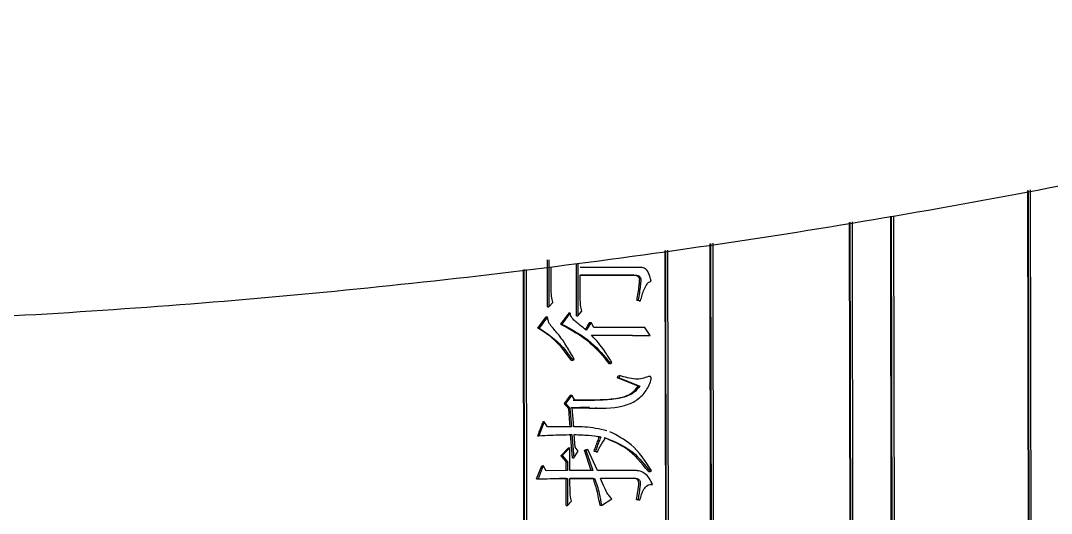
# Model space of a CAD drawing. Header units: millimetres. Extents: x 2312 to 3992, y 755 to 1943.
# Drawn here: x 2911.15 to 2931.24, y 958.76 to 968.36 of the extents above; entities that cross this region are included whole.
import ezdxf

# ---------------------------------------------------------------- set-up
doc = ezdxf.new("R2010")
doc.units = ezdxf.units.MM

msp = doc.modelspace()

# ---------------------------------------------------------------- linework, layer by layer
at = {"color": 7, "linetype": 'Continuous', "lineweight": 25}
for p, q in [((2930.772, 965.052), (2930.799, 948.771)), ((2930.819, 948.771), (2930.791, 965.056)), ((2930.86, 948.721), (2930.833, 965.064)), ((2928.101, 964.554), (2928.128, 948.718)), ((2928.118, 964.556), (2928.145, 948.718)), ((2928.161, 964.563), (2928.188, 948.768)), ((2927.3, 964.431), (2927.327, 948.717)), ((2927.344, 948.717), (2927.317, 964.434)), ((2927.387, 948.667), (2927.36, 964.441)), ((2924.581, 964.017), (2924.607, 948.664)), ((2924.596, 964.019), (2924.622, 948.664)), ((2924.639, 964.026), (2924.665, 948.715)), ((2923.707, 963.884), (2923.732, 948.763)), ((2923.747, 948.763), (2923.721, 963.886)), ((2923.79, 948.714), (2923.765, 963.892)), ((2921.419, 962.785), (2921.417, 963.705)), ((2921.444, 963.705), (2921.445, 962.785)), ((2921.492, 963.088), (2921.491, 963.569)), ((2921.984, 962.613), (2921.982, 963.621)), ((2922.009, 963.625), (2922.011, 962.613)), ((2923.222, 963.556), (2922.057, 963.554)), ((2920.944, 963.511), (2920.969, 948.71)), ((2920.957, 963.513), (2920.983, 948.71)), ((2921.001, 963.517), (2921.026, 948.76)), ((2923.099, 963.404), (2922.057, 963.403)), ((2922.057, 963.403), (2923.128, 963.404)), ((2922.058, 962.916), (2922.057, 963.403)), ((2923.101, 963.404), (2923.129, 963.404)), ((2921.419, 962.785), (2921.445, 962.785)), ((2921.445, 962.785), (2921.521, 962.872)), ((2923.203, 962.906), (2923.156, 962.917)), ((2923.185, 962.917), (2923.232, 962.906)), ((2923.203, 962.906), (2923.232, 962.906)), ((2921.231, 962.374), (2921.39, 962.59)), ((2921.417, 962.59), (2921.257, 962.374)), ((2921.39, 962.59), (2921.417, 962.59)), ((2921.86, 962.667), (2921.7, 962.45)), ((2921.833, 962.667), (2921.86, 962.667)), ((2921.984, 962.613), (2922.011, 962.613)), ((2922.011, 962.613), (2922.086, 962.7)), ((2921.257, 962.374), (2921.231, 962.374)), ((2921.674, 962.45), (2921.7, 962.45)), ((2922.266, 962.483), (2922.172, 962.332)), ((2922.322, 962.386), (2922.266, 962.483)), ((2923.317, 962.387), (2922.322, 962.386)), ((2923.421, 962.225), (2923.317, 962.387)), ((2923.421, 962.225), (2923.392, 962.225)), ((2921.882, 961.747), (2921.909, 961.747)), ((2921.909, 961.747), (2921.937, 961.769)), ((2922.615, 961.683), (2922.643, 961.683)), ((2922.643, 961.683), (2922.671, 961.705)), ((2922.784, 961.402), (2922.793, 961.445)), ((2923.187, 961.24), (2922.784, 961.402)), ((2922.793, 961.445), (2922.822, 961.446)), ((2922.822, 961.446), (2922.813, 961.402)), ((2922.813, 961.402), (2923.216, 961.241)), ((2923.187, 961.24), (2923.216, 961.241)), ((2921.891, 961.066), (2921.769, 960.904)), ((2921.948, 960.969), (2921.891, 961.066)), ((2921.769, 960.904), (2921.854, 960.806)), ((2921.854, 960.806), (2921.883, 960.449)), ((2922.238, 960.831), (2921.874, 960.817)), ((2921.93, 960.449), (2921.901, 960.817)), ((2922.352, 960.817), (2922.381, 960.817)), ((2921.355, 960.546), (2921.251, 960.276)), ((2921.421, 960.449), (2921.355, 960.546)), ((2921.883, 960.449), (2921.421, 960.449)), ((2921.225, 960.275), (2921.251, 960.276)), ((2921.904, 959.843), (2921.865, 960.298)), ((2921.893, 960.298), (2921.931, 959.844)), ((2921.959, 960.049), (2921.94, 960.298)), ((2922.43, 960.255), (2922.388, 960.26)), ((2922.43, 960.255), (2922.457, 960.255)), ((2921.678, 959.886), (2921.828, 960.038)), ((2921.855, 960.038), (2921.705, 959.887)), ((2921.856, 959.595), (2921.855, 960.038)), ((2921.931, 959.844), (2922.016, 959.974)), ((2922.016, 959.974), (2921.959, 960.049)), ((2922.139, 959.995), (2922.176, 960.006)), ((2922.271, 959.595), (2922.139, 959.995)), ((2922.139, 959.995), (2922.166, 959.995)), ((2922.204, 960.006), (2922.166, 959.995)), ((2922.166, 959.995), (2922.299, 959.595)), ((2922.393, 959.595), (2922.204, 960.006)), ((2922.364, 959.963), (2922.327, 959.974)), ((2922.327, 959.974), (2922.354, 959.974)), ((2922.354, 959.974), (2922.392, 959.963)), ((2922.364, 959.963), (2922.392, 959.963)), ((2921.782, 959.768), (2921.678, 959.886)), ((2921.705, 959.887), (2921.809, 959.768)), ((2921.782, 959.595), (2921.782, 959.768)), ((2921.809, 959.768), (2921.809, 959.595)), ((2921.207, 959.432), (2921.311, 959.691)), ((2921.337, 959.692), (2921.234, 959.432)), ((2921.394, 959.594), (2921.337, 959.692)), ((2921.809, 959.595), (2921.394, 959.594)), ((2922.299, 959.595), (2921.856, 959.595)), ((2923.125, 959.596), (2922.393, 959.595)), ((2923.387, 959.575), (2923.416, 959.575)), ((2923.416, 959.575), (2923.444, 959.597)), ((2921.782, 959.443), (2921.652, 959.442)), ((2921.783, 958.913), (2921.782, 959.443)), ((2921.782, 959.443), (2921.809, 959.443)), ((2921.809, 959.443), (2921.81, 958.913)), ((2922.309, 959.444), (2921.856, 959.443)), ((2921.856, 959.443), (2922.337, 959.444)), ((2921.857, 959.13), (2921.856, 959.443)), ((2922.309, 959.444), (2922.337, 959.444)), ((2923.087, 959.445), (2922.449, 959.444)), ((2922.449, 959.444), (2923.116, 959.445)), ((2923.087, 959.445), (2923.116, 959.445)), ((2921.81, 958.913), (2921.885, 959)), ((2922.469, 958.914), (2922.675, 959.044)), ((2923.191, 959.023), (2923.154, 959.034)), ((2923.183, 959.034), (2923.22, 959.023)), ((2923.191, 959.023), (2923.22, 959.023)), ((2921.783, 958.913), (2921.81, 958.913)), ((2922.469, 958.914), (2922.442, 958.914))]:
    msp.add_line(p, q, dxfattribs=at)
at = {"color": 7, "linetype": 'Continuous', "lineweight": 25, "flags": 128}
for points in [[(2923.156, 962.917), (2923.164, 962.917), (2923.171, 962.917), (2923.185, 962.917)], [(2922.238, 962.483), (2922.253, 962.483), (2922.266, 962.483)], [(2922.784, 961.402), (2922.8, 961.402), (2922.813, 961.402)], [(2921.864, 961.066), (2921.879, 961.066), (2921.891, 961.066)], [(2921.742, 960.903), (2921.757, 960.903), (2921.769, 960.904)], [(2921.827, 960.806), (2921.835, 960.706), (2921.843, 960.607), (2921.856, 960.449)], [(2921.827, 960.806), (2921.842, 960.806), (2921.854, 960.806)], [(2921.355, 960.546), (2921.34, 960.546), (2921.328, 960.546)], [(2921.828, 960.038), (2921.843, 960.038), (2921.855, 960.038)], [(2922.176, 960.006), (2922.192, 960.006), (2922.204, 960.006)], [(2921.678, 959.886), (2921.693, 959.887), (2921.705, 959.887)], [(2921.782, 959.768), (2921.797, 959.768), (2921.809, 959.768)], [(2921.904, 959.843), (2921.919, 959.844), (2921.931, 959.844)], [(2921.311, 959.691), (2921.326, 959.691), (2921.337, 959.692)], [(2921.207, 959.432), (2921.222, 959.432), (2921.234, 959.432)], [(2923.434, 959.326), (2923.442, 959.326), (2923.451, 959.326), (2923.463, 959.326)], [(2921.885, 959), (2921.875, 959.049), (2921.866, 959.089), (2921.857, 959.13)], [(2923.154, 959.034), (2923.165, 959.034), (2923.174, 959.034), (2923.183, 959.034)]]:
    msp.add_lwpolyline(points, dxfattribs=at)
at = {"color": 7, "linetype": 'Continuous', "lineweight": 25}
for points, knots in [([(3054.141, 1110.538), (3054.16, 1111.788), (3054.214, 1115.346), (3054.058, 1121.211), (3053.573, 1128.116), (3052.77, 1134.992), (3051.655, 1141.824), (3050.229, 1148.598), (3048.496, 1155.3), (3046.458, 1161.916), (3044.121, 1168.432), (3041.489, 1174.835), (3038.567, 1181.11), (3035.362, 1187.246), (3031.88, 1193.23), (3028.129, 1199.048), (3024.117, 1204.689), (3019.851, 1210.141), (3015.341, 1215.392), (3010.595, 1220.433), (3005.625, 1225.251), (3000.44, 1229.838), (2995.051, 1234.183), (2989.47, 1238.278), (2983.707, 1242.114), (2977.775, 1245.683), (2971.687, 1248.977), (2965.455, 1251.99), (2959.091, 1254.716), (2952.61, 1257.149), (2946.025, 1259.283), (2939.349, 1261.114), (2932.596, 1262.639), (2925.781, 1263.854), (2918.918, 1264.757), (2912.021, 1265.346), (2905.103, 1265.619), (2898.181, 1265.577), (2891.268, 1265.218), (2884.378, 1264.545), (2877.526, 1263.558), (2870.726, 1262.259), (2863.993, 1260.651), (2857.34, 1258.738), (2850.782, 1256.523), (2844.331, 1254.011), (2838.002, 1251.207), (2831.807, 1248.117), (2825.759, 1244.748), (2819.872, 1241.106), (2814.157, 1237.2), (2808.626, 1233.037), (2803.291, 1228.626), (2798.163, 1223.976), (2793.252, 1219.096), (2788.569, 1213.998), (2784.124, 1208.691), (2779.925, 1203.187), (2775.982, 1197.497), (2772.303, 1191.634), (2768.895, 1185.608), (2765.765, 1179.433), (2762.921, 1173.122), (2760.368, 1166.687), (2758.111, 1160.143), (2756.154, 1153.503), (2754.503, 1146.78), (2753.161, 1139.989), (2752.13, 1133.143), (2751.412, 1126.258), (2751.009, 1119.347), (2750.922, 1112.425), (2751.151, 1105.506), (2751.695, 1098.605), (2752.554, 1091.736), (2753.726, 1084.913), (2755.207, 1078.151), (2756.995, 1071.464), (2759.087, 1064.865), (2761.478, 1058.368), (2764.163, 1051.987), (2767.136, 1045.736), (2770.391, 1039.626), (2773.922, 1033.672), (2777.721, 1027.885), (2781.78, 1022.277), (2786.09, 1016.86), (2790.643, 1011.646), (2795.43, 1006.645), (2800.44, 1001.867), (2805.662, 997.323), (2811.086, 993.022), (2816.702, 988.973), (2822.495, 985.185), (2828.456, 981.665), (2834.571, 978.421), (2840.828, 975.459), (2847.214, 972.785), (2853.715, 970.406), (2860.317, 968.326), (2867.008, 966.55), (2873.773, 965.08), (2880.598, 963.921), (2887.468, 963.075), (2894.37, 962.543), (2901.29, 962.326), (2908.211, 962.426), (2915.122, 962.841), (2922.005, 963.571), (2928.849, 964.614), (2935.638, 965.969), (2942.358, 967.632), (2948.994, 969.6), (2955.535, 971.869), (2961.965, 974.434), (2968.271, 977.289), (2974.44, 980.43), (2980.459, 983.849), (2986.317, 987.538), (2991.999, 991.492), (2997.496, 995.7), (3002.795, 1000.155), (3007.884, 1004.847), (3012.755, 1009.767), (3017.396, 1014.903), (3021.797, 1020.246), (3025.951, 1025.785), (3029.847, 1031.507), (3033.478, 1037.4), (3036.836, 1043.454), (3039.915, 1049.654), (3042.707, 1055.989), (3045.208, 1062.444), (3047.411, 1069.007), (3049.312, 1075.663), (3050.908, 1082.399), (3052.195, 1089.201), (3053.17, 1096.055), (3053.818, 1102.825), (3054.069, 1107.659), (3054.132, 1110.191), (3054.141, 1110.538)], [0, 0, 0, 0, 0.00394, 0.011205, 0.01847, 0.025736, 0.033001, 0.040266, 0.047531, 0.054797, 0.062062, 0.069327, 0.076593, 0.083858, 0.091123, 0.098389, 0.105654, 0.112919, 0.120185, 0.12745, 0.134715, 0.141981, 0.149246, 0.156511, 0.163777, 0.171042, 0.178307, 0.185573, 0.192838, 0.200103, 0.207369, 0.214634, 0.221899, 0.229165, 0.23643, 0.243695, 0.250961, 0.258226, 0.265491, 0.272757, 0.280022, 0.287287, 0.294553, 0.301818, 0.309083, 0.316349, 0.323614, 0.330879, 0.338145, 0.34541, 0.352675, 0.35994, 0.367206, 0.374471, 0.381736, 0.389002, 0.396267, 0.403532, 0.410798, 0.418063, 0.425328, 0.432594, 0.439859, 0.447124, 0.45439, 0.461655, 0.46892, 0.476186, 0.483451, 0.490716, 0.497982, 0.505247, 0.512512, 0.519778, 0.527043, 0.534308, 0.541574, 0.548839, 0.556104, 0.56337, 0.570635, 0.5779, 0.585166, 0.592431, 0.599696, 0.606962, 0.614227, 0.621492, 0.628758, 0.636023, 0.643288, 0.650554, 0.657819, 0.665084, 0.67235, 0.679615, 0.68688, 0.694146, 0.701411, 0.708676, 0.715941, 0.723207, 0.730472, 0.737737, 0.745003, 0.752268, 0.759533, 0.766799, 0.774064, 0.781329, 0.788595, 0.79586, 0.803125, 0.810391, 0.817656, 0.824921, 0.832187, 0.839452, 0.846717, 0.853983, 0.861248, 0.868513, 0.875779, 0.883044, 0.890309, 0.897575, 0.90484, 0.912105, 0.919371, 0.926636, 0.933901, 0.941167, 0.948432, 0.955697, 0.962963, 0.970228, 0.977493, 0.984759, 0.992024, 0.998907, 1, 1, 1, 1]), ([(2923.438, 963.285), (2923.42, 963.35), (2923.399, 963.431), (2923.345, 963.515), (2923.294, 963.55), (2923.25, 963.553), (2923.222, 963.556)], [0, 0, 0, 0, 0.516375, 0.647506, 0.774622, 1, 1, 1, 1]), ([(2923.099, 963.404), (2923.118, 963.404), (2923.148, 963.403), (2923.184, 963.381), (2923.212, 963.34), (2923.205, 963.275), (2923.191, 963.132), (2923.172, 963.012), (2923.156, 962.917)], [0, 0, 0, 0, 0.101215, 0.162636, 0.225686, 0.357241, 0.489, 1, 1, 1, 1]), ([(2923.128, 963.404), (2923.147, 963.404), (2923.177, 963.403), (2923.213, 963.381), (2923.241, 963.34), (2923.234, 963.275), (2923.22, 963.132), (2923.201, 963.013), (2923.185, 962.917)], [0, 0, 0, 0, 0.101321, 0.162787, 0.225849, 0.357374, 0.489104, 1, 1, 1, 1]), ([(2923.232, 962.906), (2923.252, 962.981), (2923.283, 963.094), (2923.342, 963.212), (2923.39, 963.27), (2923.422, 963.28), (2923.438, 963.285)], [0, 0, 0, 0, 0.509997, 0.771564, 0.888056, 1, 1, 1, 1]), ([(2921.521, 962.872), (2921.511, 962.912), (2921.494, 962.983), (2921.493, 963.056), (2921.492, 963.088)], [0, 0, 0, 0, 0.5588348, 1, 1, 1, 1]), ([(2922.086, 962.7), (2922.077, 962.739), (2922.06, 962.811), (2922.058, 962.884), (2922.058, 962.916)], [0, 0, 0, 0, 0.558835, 1, 1, 1, 1]), ([(2921.937, 961.769), (2921.891, 961.85), (2921.799, 962.012), (2921.654, 962.232), (2921.512, 962.378), (2921.433, 962.497), (2921.422, 962.562), (2921.417, 962.59)], [0, 0, 0, 0, 0.285278, 0.570817, 0.801554, 0.913771, 1, 1, 1, 1]), ([(2921.833, 962.667), (2921.814, 962.64), (2921.777, 962.591), (2921.724, 962.519), (2921.69, 962.473), (2921.674, 962.45)], [0, 0, 0, 0, 0.3665269, 0.6833038, 1, 1, 1, 1]), ([(2922.172, 962.332), (2922.131, 962.365), (2922.064, 962.419), (2921.971, 962.494), (2921.907, 962.552), (2921.871, 962.613), (2921.864, 962.649), (2921.86, 962.667)], [0, 0, 0, 0, 0.335742, 0.553226, 0.772641, 0.885172, 1, 1, 1, 1]), ([(2921.882, 961.747), (2921.779, 961.889), (2921.597, 962.138), (2921.341, 962.303), (2921.231, 962.374)], [0, 0, 0, 0, 0.567263, 1, 1, 1, 1]), ([(2921.257, 962.374), (2921.396, 962.279), (2921.647, 962.107), (2921.828, 961.859), (2921.909, 961.747)], [0, 0, 0, 0, 0.5527905, 1, 1, 1, 1]), ([(2921.674, 962.45), (2921.873, 962.342), (2922.234, 962.147), (2922.497, 961.826), (2922.615, 961.683)], [0, 0, 0, 0, 0.5537621, 1, 1, 1, 1]), ([(2921.7, 962.45), (2921.901, 962.342), (2922.262, 962.147), (2922.525, 961.826), (2922.643, 961.683)], [0, 0, 0, 0, 0.553842, 1, 1, 1, 1]), ([(2922.238, 962.483), (2922.229, 962.469), (2922.212, 962.441), (2922.184, 962.396), (2922.164, 962.364), (2922.153, 962.347)], [0, 0, 0, 0, 0.307757, 0.615513, 1, 1, 1, 1]), ([(2922.275, 962.235), (2922.346, 962.235), (2922.573, 962.236), (2922.955, 962.235), (2923.266, 962.229), (2923.421, 962.225)], [0, 0, 0, 0, 0.185877, 0.592895, 1, 1, 1, 1]), ([(2922.671, 961.705), (2922.625, 961.78), (2922.543, 961.911), (2922.412, 962.09), (2922.321, 962.186), (2922.275, 962.235)], [0, 0, 0, 0, 0.396377, 0.697042, 1, 1, 1, 1]), ([(2922.276, 962.235), (2922.337, 962.235), (2922.417, 962.235), (2922.504, 962.235), (2922.529, 962.235), (2922.537, 962.235)], [0, 0, 0, 0, 0.709916, 0.914008, 1, 1, 1, 1]), ([(2922.866, 962.234), (2922.873, 962.234), (2922.898, 962.234), (2922.94, 962.233), (2923.011, 962.233), (2923.082, 962.231), (2923.153, 962.23), (2923.206, 962.229), (2923.259, 962.228), (2923.303, 962.227), (2923.348, 962.226), (2923.374, 962.225), (2923.392, 962.225)], [0, 0, 0, 0, 0.039114, 0.140347, 0.24158, 0.444046, 0.545279, 0.646513, 0.747746, 0.848979, 0.899595, 1, 1, 1, 1]), ([(2921.901, 960.817), (2922.011, 960.817), (2922.341, 960.816), (2922.759, 960.8), (2923.123, 960.934), (2923.316, 961.094), (2923.405, 961.262), (2923.437, 961.37), (2923.438, 961.401), (2923.435, 961.415), (2923.43, 961.423), (2923.422, 961.429), (2923.406, 961.432), (2923.351, 961.422), (2923.264, 961.381), (2923.07, 961.374), (2922.925, 961.416), (2922.822, 961.446)], [0, 0, 0, 0, 0.135327, 0.406325, 0.505863, 0.604599, 0.704193, 0.727758, 0.736924, 0.740734, 0.744584, 0.747978, 0.752269, 0.763986, 0.816092, 0.868751, 1, 1, 1, 1]), ([(2921.921, 960.969), (2922.142, 960.968), (2922.479, 960.966), (2922.869, 961.01), (2923.079, 961.108), (2923.151, 961.196), (2923.187, 961.24)], [0, 0, 0, 0, 0.495882, 0.753994, 0.87536, 1, 1, 1, 1]), ([(2923.216, 961.241), (2923.18, 961.196), (2923.108, 961.108), (2922.898, 961.01), (2922.507, 960.966), (2922.17, 960.968), (2921.948, 960.969)], [0, 0, 0, 0, 0.124573, 0.245923, 0.504057, 1, 1, 1, 1]), ([(2921.864, 961.066), (2921.844, 961.039), (2921.803, 960.985), (2921.762, 960.93), (2921.742, 960.903)], [0, 0, 0, 0, 0.5, 1, 1, 1, 1]), ([(2921.742, 960.903), (2921.753, 960.891), (2921.772, 960.869), (2921.801, 960.836), (2921.818, 960.816), (2921.827, 960.806)], [0, 0, 0, 0, 0.380992, 0.690496, 1, 1, 1, 1]), ([(2921.328, 960.546), (2921.316, 960.515), (2921.293, 960.454), (2921.259, 960.364), (2921.236, 960.305), (2921.225, 960.275)], [0, 0, 0, 0, 0.343596, 0.671798, 1, 1, 1, 1]), ([(2922.575, 960.37), (2922.503, 960.388), (2922.361, 960.423), (2922.144, 960.446), (2922.002, 960.448), (2921.93, 960.449)], [0, 0, 0, 0, 0.343365, 0.670574, 1, 1, 1, 1]), ([(2923.444, 959.597), (2923.325, 959.78), (2923.114, 960.104), (2922.78, 960.278), (2922.636, 960.353)], [0, 0, 0, 0, 0.567325, 1, 1, 1, 1]), ([(2921.251, 960.276), (2921.327, 960.279), (2921.472, 960.287), (2921.686, 960.293), (2921.824, 960.296), (2921.893, 960.298)], [0, 0, 0, 0, 0.353991, 0.676979, 1, 1, 1, 1]), ([(2921.94, 960.298), (2921.986, 960.296), (2922.078, 960.293), (2922.251, 960.284), (2922.377, 960.266), (2922.457, 960.255)], [0, 0, 0, 0, 0.265329, 0.530676, 1, 1, 1, 1]), ([(2922.327, 959.974), (2922.337, 960.005), (2922.359, 960.068), (2922.394, 960.162), (2922.418, 960.224), (2922.43, 960.255)], [0, 0, 0, 0, 0.332555, 0.666232, 1, 1, 1, 1]), ([(2922.457, 960.255), (2922.445, 960.224), (2922.421, 960.162), (2922.387, 960.068), (2922.365, 960.005), (2922.354, 959.974)], [0, 0, 0, 0, 0.335824, 0.667868, 1, 1, 1, 1]), ([(2922.392, 959.963), (2922.407, 959.993), (2922.437, 960.056), (2922.491, 960.146), (2922.531, 960.204), (2922.551, 960.234)], [0, 0, 0, 0, 0.318997, 0.658815, 1, 1, 1, 1]), ([(2923.387, 959.575), (2923.252, 959.742), (2923.015, 960.037), (2922.672, 960.174), (2922.523, 960.234)], [0, 0, 0, 0, 0.566607, 1, 1, 1, 1]), ([(2922.551, 960.234), (2922.741, 960.154), (2923.083, 960.008), (2923.313, 959.709), (2923.416, 959.575)], [0, 0, 0, 0, 0.552065, 1, 1, 1, 1]), ([(2923.463, 959.326), (2923.445, 959.368), (2923.408, 959.451), (2923.322, 959.541), (2923.223, 959.59), (2923.158, 959.594), (2923.125, 959.596)], [0, 0, 0, 0, 0.29085, 0.572683, 0.787736, 1, 1, 1, 1]), ([(2921.234, 959.432), (2921.312, 959.435), (2921.447, 959.44), (2921.638, 959.442), (2921.752, 959.443), (2921.809, 959.443)], [0, 0, 0, 0, 0.406202, 0.703085, 1, 1, 1, 1]), ([(2922.442, 958.914), (2922.424, 959.015), (2922.392, 959.195), (2922.334, 959.368), (2922.309, 959.444)], [0, 0, 0, 0, 0.560332, 1, 1, 1, 1]), ([(2922.337, 959.444), (2922.37, 959.347), (2922.428, 959.175), (2922.457, 958.994), (2922.469, 958.914)], [0, 0, 0, 0, 0.559472, 1, 1, 1, 1]), ([(2922.675, 959.044), (2922.646, 959.074), (2922.588, 959.136), (2922.521, 959.278), (2922.477, 959.381), (2922.449, 959.444)], [0, 0, 0, 0, 0.273032, 0.55439, 1, 1, 1, 1]), ([(2923.154, 959.034), (2923.167, 959.116), (2923.184, 959.22), (2923.199, 959.344), (2923.19, 959.409), (2923.14, 959.444), (2923.105, 959.444), (2923.087, 959.445)], [0, 0, 0, 0, 0.512649, 0.647836, 0.776371, 0.88867, 1, 1, 1, 1]), ([(2923.116, 959.445), (2923.134, 959.445), (2923.169, 959.444), (2923.219, 959.409), (2923.228, 959.344), (2923.213, 959.22), (2923.196, 959.116), (2923.183, 959.034)], [0, 0, 0, 0, 0.1114431, 0.2238093, 0.3523203, 0.4874731, 1, 1, 1, 1]), ([(2923.22, 959.023), (2923.24, 959.095), (2923.27, 959.203), (2923.351, 959.305), (2923.416, 959.331), (2923.447, 959.328), (2923.463, 959.326)], [0, 0, 0, 0, 0.514844, 0.772377, 0.886812, 1, 1, 1, 1])]:
    msp.add_open_spline(points, degree=3, knots=knots, dxfattribs=at)

doc.saveas('drawing.dxf')
